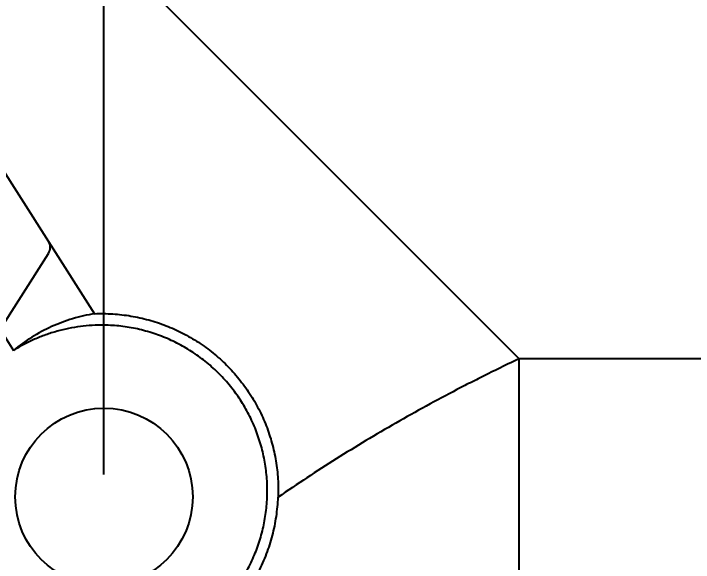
# Model space of a CAD drawing. Header units: millimetres. Extents: x 1409 to 26878, y 589 to 5187.
# Drawn here: x 2586.81 to 2617.46, y 1536.84 to 1561.59 of the extents above; entities that cross this region are included whole.
import ezdxf

# ---------------------------------------------------------------- set-up
doc = ezdxf.new("R2010")
doc.units = ezdxf.units.MM
doc.layers.add('02___PRT_ALL_AXES', color=7, linetype='Continuous')
doc.layers.add('细实线', color=7, linetype='Continuous', lineweight=18)
doc.styles.add('工程字', font='gbenor.shx', dxfattribs={"bigfont": 'gbcbig.shx'})
doc.dimstyles.new('ISO-200', dxfattribs={"dimtxt": 15, "dimasz": 5, "dimexe": 2, "dimexo": 1, "dimgap": 2, "dimtad": 1, "dimdsep": 46, "dimtxsty": '工程字', "dimcen": 2.5, "dimclrd": 3, "dimclre": 3, "dimclrt": 6, "dimadec": 0, "dimazin": 0, "dimtfac": 1, "dimtmove": 0, "dimatfit": 3, "dimfxl": 1, "dimarcsym": 0})

# ---------------------------------------------------------------- blocks, each defined once
blk = doc.blocks.new('*D135')
at = {"layer": 'Defpoints', "color": 0, "transparency": 16777216}
for p in [(3120.884, 1590.431), (2590.884, 1539.8), (3120.884, 1539.8)]:
    blk.add_point(p, dxfattribs=at)
at = {"layer": '细实线', "color": 3, "lineweight": -2, "transparency": 16777216}
for p, q in [((2590.884, 1540.8), (2590.884, 1592.431)), ((3120.884, 1540.8), (3120.884, 1592.431)), ((2595.884, 1590.431), (3115.884, 1590.431))]:
    blk.add_line(p, q, dxfattribs=at)
at = {"layer": '细实线', "color": 3, "transparency": 16777216}
for points in [[(2595.884, 1591.264), (2595.884, 1589.598), (2590.884, 1590.431)], [(3115.884, 1591.264), (3115.884, 1589.598), (3120.884, 1590.431)]]:
    blk.add_solid(points, dxfattribs=at)
at = {"layer": '细实线', "color": 6, "lineweight": 5, "transparency": 16777216, "insert": (2855.884, 1599.931), "char_height": 15, "attachment_point": 5, "style": '工程字'}
blk.add_mtext('530', dxfattribs=at)
blk = doc.blocks.new('*D136')
at = {"layer": 'Defpoints', "color": 0, "transparency": 16777216}
for p in [(3139.384, 1609.782), (2572.384, 1537.3), (3139.384, 1537.3)]:
    blk.add_point(p, dxfattribs=at)
at = {"layer": '细实线', "color": 3, "lineweight": -2, "transparency": 16777216}
for p, q in [((2572.384, 1538.3), (2572.384, 1611.782)), ((3139.384, 1538.3), (3139.384, 1611.782)), ((2577.384, 1609.782), (3134.384, 1609.782))]:
    blk.add_line(p, q, dxfattribs=at)
at = {"layer": '细实线', "color": 3, "transparency": 16777216}
for points in [[(2577.384, 1610.615), (2577.384, 1608.949), (2572.384, 1609.782)], [(3134.384, 1610.615), (3134.384, 1608.949), (3139.384, 1609.782)]]:
    blk.add_solid(points, dxfattribs=at)
at = {"layer": '细实线', "color": 6, "lineweight": 5, "transparency": 16777216, "insert": (2855.884, 1619.282), "char_height": 15, "attachment_point": 5, "style": '工程字'}
blk.add_mtext('567', dxfattribs=at)

msp = doc.modelspace()

# ---------------------------------------------------------------- linework, layer by layer
at = {"color": 7, "linetype": 'Continuous'}
for p, q in [((2591.3394, 1564.3004), (2609.6111, 1546.0288)), ((2582.1006, 1561.1805), (2588.3837, 1551.318)), ((2588.3837, 1551.318), (2590.4615, 1548.0568)), ((2568.227, 1519.141), (2588.3837, 1550.7807)), ((2609.6111, 1523.5568), (2609.6111, 1546.0288)), ((2887.9964, 1546.0288), (2609.6111, 1546.0288))]:
    msp.add_line(p, q, dxfattribs=at)
msp.add_lwpolyline([(2586.2029, 1547.3575), (2586.5064, 1546.8809), (2586.8099, 1546.4043)], dxfattribs=at)
msp.add_arc((2587.962, 1551.0494), 0.5, 327.5, 32.5, dxfattribs=at)
for points, knots in [([(2590.4615, 1548.0568), (2590.1275, 1548.0034), (2589.4662, 1547.8517), (2588.5146, 1547.4945), (2587.6194, 1547.0149), (2587.07, 1546.6191), (2586.8099, 1546.4043)], [0, 0, 0, 0, 0.2503743, 0.5004591, 0.75031, 1, 1, 1, 1]), ([(2590.4615, 1548.0568), (2590.7352, 1548.0678), (2591.1471, 1548.0633), (2591.6931, 1548.015), (2592.236, 1547.9387), (2592.906, 1547.791), (2593.5573, 1547.575), (2594.0626, 1547.3627), (2594.5563, 1547.1247), (2595.1492, 1546.7797), (2595.814, 1546.2945), (2596.425, 1545.7433), (2596.9758, 1545.132), (2597.4605, 1544.4671), (2597.8051, 1543.8742), (2598.043, 1543.3807), (2598.255, 1542.8756), (2598.4709, 1542.2247), (2598.6186, 1541.5551), (2598.6951, 1541.0127), (2598.7436, 1540.467), (2598.7485, 1540.0554), (2598.7376, 1539.7818)], [0, 0, 0, 0, 0.0625243, 0.0937956, 0.1250652, 0.1875825, 0.2500952, 0.2813602, 0.3126239, 0.3751264, 0.4376236, 0.5001154, 0.5626023, 0.625085, 0.6875644, 0.7188136, 0.7500625, 0.8125391, 0.8750167, 0.9062657, 0.9375163, 1, 1, 1, 1]), ([(2590.8895, 1547.5425), (2590.7107, 1547.5449), (2590.3527, 1547.537), (2589.8181, 1547.4867), (2589.2884, 1547.3984), (2588.7663, 1547.2725), (2588.2546, 1547.1098), (2587.7557, 1546.911), (2587.2722, 1546.6772), (2586.9617, 1546.4988), (2586.8099, 1546.4043)], [0, 0, 0, 0, 0.1249939, 0.2499908, 0.37499, 0.4999911, 0.6249938, 0.749993, 0.8750034, 1, 1, 1, 1]), ([(2589.9037, 1532.584), (2590.155, 1532.5566), (2590.5344, 1532.5346), (2591.04, 1532.5437), (2591.5447, 1532.5784), (2592.1712, 1532.6694), (2592.7855, 1532.8232), (2593.2655, 1532.9828), (2593.737, 1533.1663), (2594.3081, 1533.4399), (2594.9568, 1533.8354), (2595.5625, 1534.294), (2596.1192, 1534.811), (2596.6212, 1535.3812), (2597.0634, 1535.9988), (2597.4414, 1536.6577), (2597.7514, 1537.3511), (2597.9901, 1538.072), (2598.1551, 1538.8133), (2598.2447, 1539.5673), (2598.2578, 1540.3264), (2598.1944, 1541.083), (2598.0548, 1541.8292), (2597.8404, 1542.5575), (2597.5534, 1543.2603), (2597.1966, 1543.9304), (2596.7736, 1544.5609), (2596.2886, 1545.1451), (2595.7468, 1545.6771), (2595.1536, 1546.1512), (2594.6215, 1546.494), (2594.1767, 1546.7347), (2593.7203, 1546.9525), (2593.1298, 1547.1808), (2592.5191, 1547.3479), (2592.0225, 1547.444), (2591.5216, 1547.5147), (2591.1423, 1547.5391), (2590.8895, 1547.5425)], [0, 0, 0, 0, 0.0312511, 0.0468826, 0.0625141, 0.0937697, 0.1250272, 0.1406616, 0.1562963, 0.1875565, 0.2188172, 0.2500777, 0.2813374, 0.3125954, 0.3438513, 0.3751047, 0.406355, 0.4376024, 0.4688466, 0.5000881, 0.531327, 0.5625641, 0.5937998, 0.6250349, 0.65627, 0.6875058, 0.718743, 0.7499819, 0.7812231, 0.8124668, 0.843713, 0.8593422, 0.874972, 0.9062234, 0.937477, 0.9531096, 0.9687427, 1, 1, 1, 1]), ([(2609.6111, 1546.0288), (2609.1379, 1545.8059), (2608.4317, 1545.4638), (2607.4974, 1544.9934), (2606.5675, 1544.514), (2605.4137, 1543.8983), (2604.0442, 1543.132), (2602.6908, 1542.3375), (2601.3541, 1541.5152), (2600.035, 1540.6649), (2599.1679, 1540.0793), (2598.7376, 1539.7818)], [0, 0, 0, 0, 0.1249893, 0.1874886, 0.2499886, 0.3749853, 0.4999829, 0.6249843, 0.7499874, 0.8749935, 1, 1, 1, 1]), ([(2597.8621, 1536.4293), (2597.9944, 1536.6884), (2598.2309, 1537.2214), (2598.497, 1538.0542), (2598.6718, 1538.9107), (2598.7261, 1539.4912), (2598.7376, 1539.7818)], [0, 0, 0, 0, 0.2500392, 0.5000515, 0.7500371, 1, 1, 1, 1])]:
    msp.add_open_spline(points, degree=3, knots=knots, dxfattribs=at)
at = {"layer": '02___PRT_ALL_AXES', "color": 7, "linetype": 'Continuous'}
msp.add_circle((2590.8837, 1539.7998), 4, dxfattribs=at)

# ---------------------------------------------------------------- dimensions: what is measured, and where the dimension line sits
at = {"layer": '细实线', "color": 3, "lineweight": 5}
for base, p1, p2, picture, middle in [((3139.3837, 1609.782), (2572.3837, 1537.2998), (3139.3837, 1537.2998), '*D136', (2855.8837, 1619.282)), ((3120.8837, 1590.431), (2590.8837, 1539.7998), (3120.8837, 1539.7998), '*D135', (2855.8837, 1599.931))]:
    dim = msp.add_linear_dim(base=base, p1=p1, p2=p2, dimstyle='ISO-200', dxfattribs=at)
    dim.commit()
    dim.dimension.update_dxf_attribs({"geometry": picture, "text_midpoint": middle})

doc.saveas('drawing.dxf')
